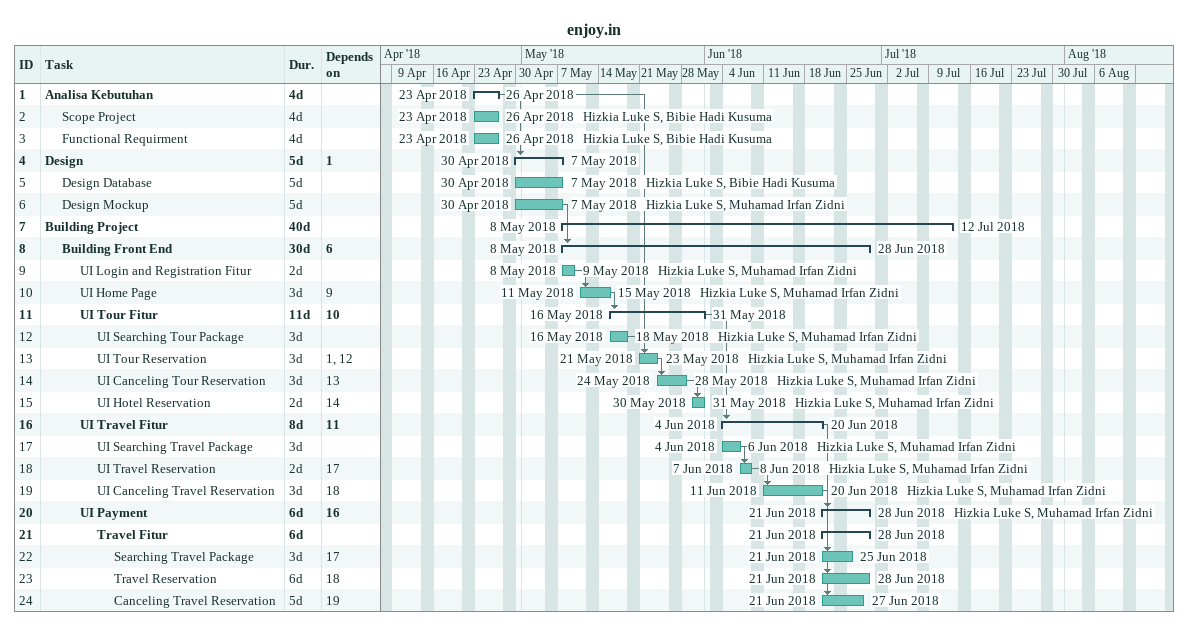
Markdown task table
enjoy.in

| ID | Level | Task | Duration | Start | Finish | Predecessors | Resources |
|---|---|---|---|---|---|---|---|
| 1 | 1 | **Analisa Kebutuhan** | 4d | 2018-04-23 | 2018-04-26 |  |  |
| 2 | 2 | Scope Project | 4d | 2018-04-23 | 2018-04-26 |  | Hizkia Luke S, Bibie Hadi Kusuma |
| 3 | 2 | Functional Requirment | 4d | 2018-04-23 | 2018-04-26 |  | Hizkia Luke S, Bibie Hadi Kusuma |
| 4 | 1 | **Design** | 5d | 2018-04-30 | 2018-05-07 | 1 |  |
| 5 | 2 | Design Database | 5d | 2018-04-30 | 2018-05-07 |  | Hizkia Luke S, Bibie Hadi Kusuma |
| 6 | 2 | Design Mockup | 5d | 2018-04-30 | 2018-05-07 |  | Hizkia Luke S, Muhamad Irfan Zidni |
| 7 | 1 | **Building Project** | 40d | 2018-05-08 | 2018-07-12 |  |  |
| 8 | 2 | **Building Front End** | 30d | 2018-05-08 | 2018-06-28 | 6 |  |
| 9 | 3 | UI Login and Registration Fitur | 2d | 2018-05-08 | 2018-05-09 |  | Hizkia Luke S, Muhamad Irfan Zidni |
| 10 | 3 | UI Home Page | 3d | 2018-05-11 | 2018-05-15 | 9 | Hizkia Luke S, Muhamad Irfan Zidni |
| 11 | 3 | **UI Tour Fitur** | 11d | 2018-05-16 | 2018-05-31 | 10 |  |
| 12 | 4 | UI Searching Tour Package | 3d | 2018-05-16 | 2018-05-18 |  | Hizkia Luke S, Muhamad Irfan Zidni |
| 13 | 4 | UI Tour Reservation | 3d | 2018-05-21 | 2018-05-23 | 1, 12 | Hizkia Luke S, Muhamad Irfan Zidni |
| 14 | 4 | UI Canceling Tour Reservation | 3d | 2018-05-24 | 2018-05-28 | 13 | Hizkia Luke S, Muhamad Irfan Zidni |
| 15 | 4 | UI Hotel Reservation | 2d | 2018-05-30 | 2018-05-31 | 14 | Hizkia Luke S, Muhamad Irfan Zidni |
| 16 | 3 | **UI Travel Fitur** | 8d | 2018-06-04 | 2018-06-20 | 11 |  |
| 17 | 4 | UI Searching Travel Package | 3d | 2018-06-04 | 2018-06-06 |  | Hizkia Luke S, Muhamad Irfan Zidni |
| 18 | 4 | UI Travel Reservation | 2d | 2018-06-07 | 2018-06-08 | 17 | Hizkia Luke S, Muhamad Irfan Zidni |
| 19 | 4 | UI Canceling Travel Reservation | 3d | 2018-06-11 | 2018-06-20 | 18 | Hizkia Luke S, Muhamad Irfan Zidni |
| 20 | 3 | **UI Payment** | 6d | 2018-06-21 | 2018-06-28 | 16 | Hizkia Luke S, Muhamad Irfan Zidni |
| 21 | 4 | **Travel Fitur** | 6d | 2018-06-21 | 2018-06-28 |  |  |
| 22 | 5 | Searching Travel Package | 3d | 2018-06-21 | 2018-06-25 | 17 |  |
| 23 | 5 | Travel Reservation | 6d | 2018-06-21 | 2018-06-28 | 18 |  |
| 24 | 5 | Canceling Travel Reservation | 5d | 2018-06-21 | 2018-06-27 | 19 |  |
